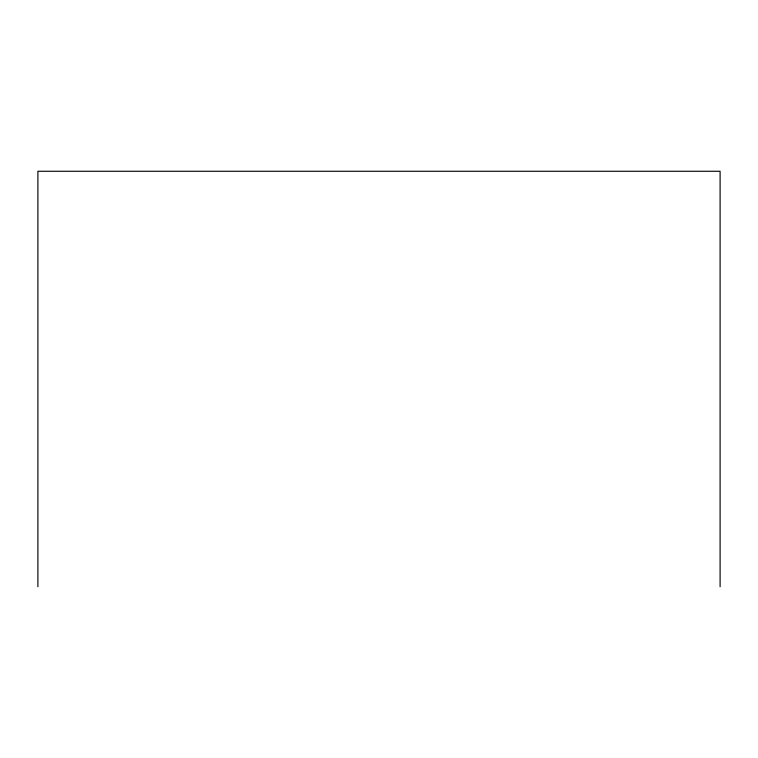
<?xml version="1.0" encoding="UTF-8"?>
<svg xmlns="http://www.w3.org/2000/svg" width="758" height="758" viewBox="0 0 758 758"><rect width="100%" height="100%" fill="white"/><g stroke="black" fill="none" stroke-linecap="round" stroke-linejoin="round"><path stroke-width="1.14" d="M720.1 586.73L720.1 171.27L37.9 171.27L37.9 586.73"/></g></svg>
